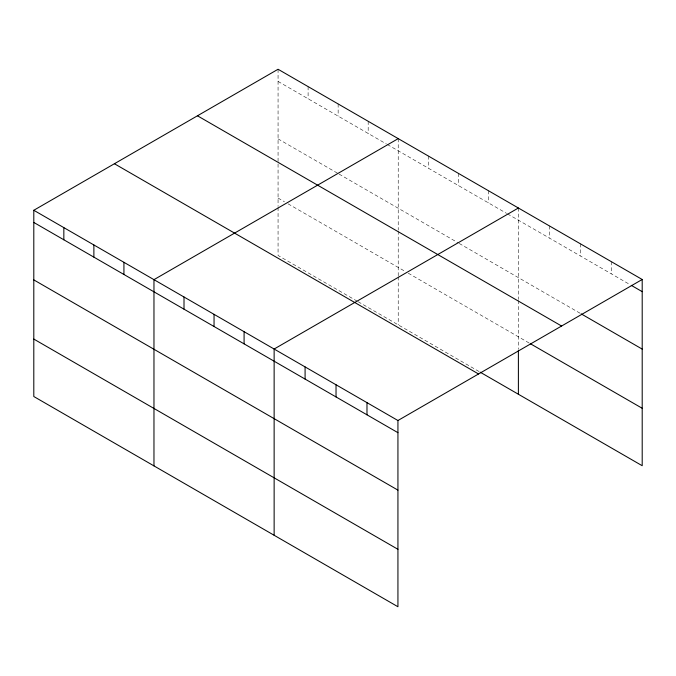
<?xml version="1.0" encoding="UTF-8"?>
<svg xmlns="http://www.w3.org/2000/svg" width="676" height="676" viewBox="0 0 676 676"><rect width="100%" height="100%" fill="white"/><g stroke="black" fill="none" stroke-linecap="round" stroke-linejoin="round"><path stroke-width="0.51" stroke-dasharray="3.38 2.54" d="M278.064 81.424L386.393 143.971M387.306 144.495L506.561 213.346M507.465 213.869L630.362 284.824M278.064 138.867L338.144 173.555M339.056 174.078L458.311 242.929M459.224 243.461L580.295 313.36M278.064 198.051L284.435 201.727M288.077 203.831L404.603 271.101M408.245 273.205L529.316 343.112M357.258 301.217L278.064 255.486L278.064 207.447M358.17 301.741L479.25 371.639M611.248 261.62L611.248 273.788M580.295 243.749L580.295 255.917M549.343 225.877L549.343 238.053M518.391 208.005L518.391 299.426M518.391 300.465L518.391 349.331M488.351 190.666L488.351 202.834M458.311 173.318L458.311 185.494M428.271 155.979L428.271 168.147M398.223 138.631L398.223 230.051M398.223 231.082L398.223 275.783M398.223 276.822L398.223 324.869M368.183 121.283L368.183 133.459M338.144 103.943L338.144 116.111M308.104 86.596L308.104 98.772M278.064 69.256L278.064 206.4"/><path stroke-width="1.01" d="M397.936 490.125L397.936 420.514L33.8 210.278L33.8 396.516L397.936 606.744L397.936 490.125L33.8 279.889M480.154 372.172L642.2 465.722L642.2 279.484L278.064 69.256L33.8 210.278M398.223 138.631L153.967 279.653L153.967 465.891M518.391 208.005L274.135 349.027L274.135 535.265M397.936 420.514L642.2 279.484M631.274 285.348L642.2 291.66M581.208 313.884L642.2 349.103M197.451 115.79L561.595 326.026M530.229 343.636L642.2 408.279M114.405 163.736L478.549 373.972M33.8 222.446L397.936 432.682M33.8 339.073L397.936 549.301M518.391 350.379L518.391 394.243M366.983 402.642L366.983 414.81M336.031 384.771L336.031 396.939M305.087 366.899L305.087 379.075M244.087 331.688L244.087 343.856M214.047 314.34L214.047 326.516M184.007 297.001L184.007 309.169M123.928 262.313L123.928 274.481M93.879 244.965L93.879 257.134M63.84 227.618L63.84 239.794"/></g></svg>
